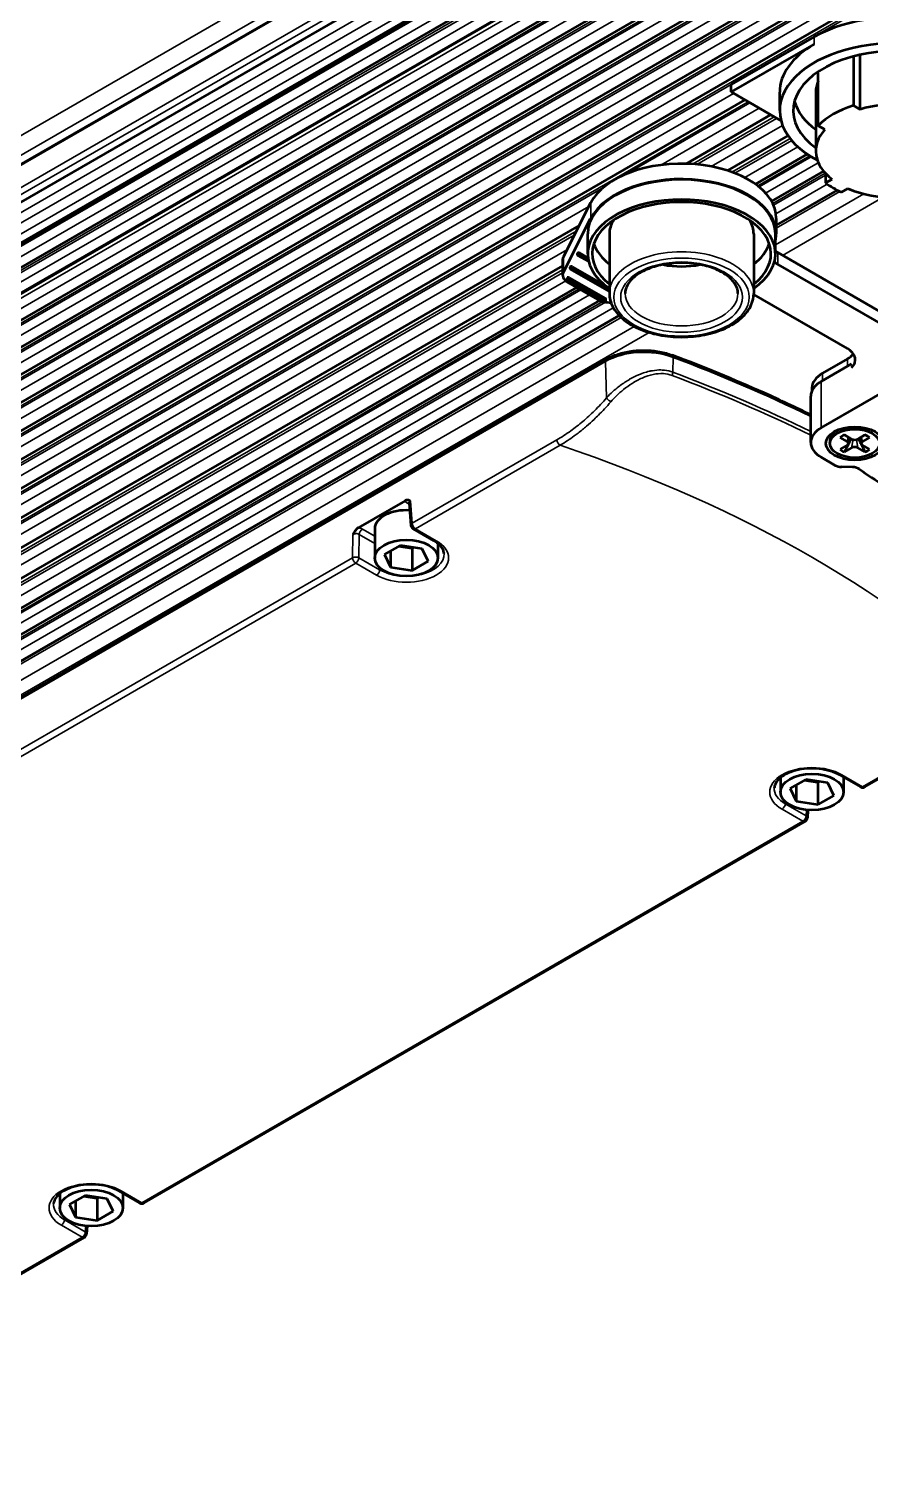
# Model space of a CAD drawing. Header units: millimetres. Extents: x 0 to 3000, y 0 to 3000.
# Drawn here: x 783.7 to 877, y 662 to 822 of the extents above; entities that cross this region are included whole.
import ezdxf

# ---------------------------------------------------------------- set-up
doc = ezdxf.new("R2010")
doc.units = ezdxf.units.MM
doc.layers.add('Visible (ANSI)', color=7, linetype='Continuous', lineweight=50)
doc.layers.add('Visible Narrow (ANSI)', color=7, linetype='Continuous', lineweight=35)

msp = doc.modelspace()

# ---------------------------------------------------------------- linework, layer by layer
at = {"layer": 'Visible (ANSI)'}
for p, q in [((1054.0235, 963.5751), (346.9168, 555.3268)), ((1053.3424, 958.9823), (346.5633, 550.9233)), ((1053.0309, 954.2989), (346.2936, 546.2639)), ((1052.9137, 951.4911), (346.1809, 543.4588)), ((1052.8443, 948.5341), (345.9653, 540.4174)), ((1052.8455, 948.6208), (346.1149, 540.5897)), ((1052.8285, 945.5993), (346.1933, 537.6233)), ((1052.8648, 942.6194), (346.2588, 534.6602)), ((1052.9531, 939.6247), (346.3639, 531.6753)), ((1053.0925, 936.6155), (346.5087, 528.6691)), ((1053.3085, 933.6072), (346.6931, 525.6426)), ((1053.6608, 930.6351), (492.1819, 606.4651)), ((1054.0178, 927.6239), (499.57, 607.5133)), ((870.7997, 821.1214), (861.5853, 815.8269)), ((870.7997, 820.3049), (861.5853, 815.0104)), ((875.8741, 813.0799), (875.8741, 819.1479)), ((875.1371, 818.9685), (875.1371, 813.5075)), ((871.2387, 811.2675), (871.2387, 817.2648)), ((861.5853, 815.0104), (861.5853, 815.8269)), ((861.5853, 815.0104), (867.1223, 811.7983)), ((866.97, 812.9438), (866.97, 814.985)), ((870.97, 814.985), (870.97, 808.4531)), ((863.0936, 814.1354), (504.4047, 607.0463)), ((875.1371, 813.5075), (875.8741, 813.0799)), ((865.9691, 812.4673), (856.5861, 807.05)), ((871.9758, 810.8399), (871.2387, 811.2675)), ((867.8917, 810.168), (861.1847, 806.2957)), ((870.0335, 808.1042), (864.285, 804.7853)), ((871.8359, 806.2292), (866.0616, 802.8954)), ((872.0559, 805.9788), (872.0559, 804.9238)), ((872.0559, 804.9238), (872.7709, 805.3347)), ((873.3246, 804.1388), (866.5912, 800.2513)), ((874.5344, 804.3116), (873.8194, 803.9008)), ((846.0125, 802.7032), (842.9871, 796.7549)), ((844.7467, 800.2145), (531.317, 619.2558)), ((842.9871, 795.0402), (846.0125, 800.9886)), ((866.5912, 800.9945), (866.5912, 799.2799)), ((845.6812, 797.0754), (845.6812, 799.2799)), ((848.0912, 799.2799), (848.0912, 792.6663)), ((864.0912, 799.2799), (864.0912, 792.6663)), ((866.5012, 797.0754), (866.5012, 799.2799)), ((844.5579, 796.9488), (844.5579, 797.1121)), ((844.5856, 797.1657), (844.5856, 797.0024)), ((845.7935, 796.1948), (844.6077, 796.8794)), ((844.7987, 797.1529), (845.7102, 796.6266)), ((844.7987, 796.9896), (845.7382, 796.4472)), ((866.7638, 797.2005), (878.7186, 790.2984)), ((842.9061, 795.7425), (535.9156, 618.5015)), ((842.9061, 796.4295), (842.9061, 794.7149)), ((843.7377, 795.422), (843.7377, 795.5853)), ((843.7653, 795.6389), (843.7653, 795.4756)), ((848.0912, 792.8678), (843.7875, 795.3526)), ((843.9784, 795.6261), (847.9275, 793.3461)), ((843.9784, 795.4628), (848.0912, 793.0883)), ((866.7638, 795.8941), (878.7186, 788.992)), ((843.3983, 794.2054), (843.3983, 794.3687)), ((843.4259, 794.4223), (843.4259, 794.259)), ((847.4574, 791.8212), (843.4481, 794.136)), ((843.4919, 793.8984), (846.7634, 792.0096)), ((843.639, 794.4095), (847.6483, 792.0947)), ((843.639, 794.2462), (847.6483, 791.9314)), ((844.4601, 793.3394), (539.0159, 616.9911)), ((847.0026, 791.8917), (540.7925, 615.1012)), ((847.6981, 791.862), (847.6981, 792.0253)), ((874.4759, 786.5426), (864.0885, 792.5397)), ((824.1219, 790.9661), (824.1218, 790.9661)), ((824.9702, 791.4559), (824.9701, 791.4559)), ((849.1876, 790.2033), (541.322, 612.4571)), ((822.2347, 789.8766), (822.2348, 789.8766)), ((822.7864, 790.1952), (822.7864, 790.1951)), ((871.5768, 777.7652), (885.7189, 785.9302)), ((557.5483, 617.8035), (847.7698, 785.3629)), ((871.5768, 782.9091), (874.9484, 784.8557)), ((874.4759, 785.3995), (871.7182, 783.8073)), ((870.4052, 776.1322), (870.4052, 781.2762)), ((870.5466, 782.1743), (870.5466, 781.8848)), ((873.4601, 777.5462), (873.3446, 777.4794)), ((872.5391, 776.3568), (872.5391, 776.0302)), ((874.4406, 776.2343), (873.6658, 776.6816)), ((874.9355, 776.5201), (874.1607, 776.9674)), ((874.6677, 776.6747), (874.5883, 776.0108)), ((876.4175, 776.9674), (875.6427, 776.5201)), ((875.9105, 776.6747), (875.9899, 776.0108)), ((876.9124, 776.6816), (876.1376, 776.2343)), ((873.1378, 773.598), (871.5768, 774.4992)), ((874.4406, 775.826), (873.6658, 775.3787)), ((874.9355, 775.5403), (874.1607, 775.0929)), ((876.4175, 775.0929), (875.6427, 775.5403)), ((876.9124, 775.3787), (876.1376, 775.826)), ((875.0574, 773.4024), (873.8077, 773.4293)), ((825.4344, 769.6792), (820.2455, 766.6834)), ((826.0081, 769.6019), (826.0081, 769.6019)), ((825.9047, 769.422), (825.9047, 769.422)), ((825.9047, 769.422), (826.0938, 766.9437)), ((822.0795, 766.5996), (822.0795, 763.3336)), ((826.3423, 766.5487), (828.6417, 765.2212)), ((823.1647, 763.7072), (824.9324, 764.7278)), ((827.3473, 764.3543), (824.9324, 764.7278)), ((829.0795, 764.9227), (829.0795, 763.3336)), ((823.1647, 763.7072), (823.8117, 762.313)), ((823.8117, 764.0808), (823.8117, 762.313)), ((826.2265, 764.3889), (824.743, 764.6184)), ((826.416, 764.4983), (826.2265, 764.3889)), ((826.2265, 764.3889), (826.2265, 761.9394)), ((827.9943, 762.9601), (827.3473, 764.3543)), ((823.8117, 762.313), (826.2265, 761.9394)), ((827.9943, 762.9601), (826.2265, 761.9394)), ((876.413, 737.929), (892.4358, 747.1798)), ((873.6137, 739.2566), (875.913, 737.929)), ((867.0515, 738.9581), (867.0515, 737.369)), ((868.1367, 737.7426), (869.9044, 738.7632)), ((868.1367, 737.7426), (868.7837, 736.3484)), ((868.7837, 738.1162), (868.7837, 736.3484)), ((871.1985, 738.4243), (869.715, 738.6539)), ((872.3193, 738.3897), (869.9044, 738.7632)), ((871.388, 738.5337), (871.1985, 738.4243)), ((871.1985, 738.4243), (871.1985, 735.9749)), ((872.9663, 736.9955), (872.3193, 738.3897)), ((874.0515, 739.0038), (874.0515, 737.369)), ((868.7837, 736.3484), (871.1985, 735.9749)), ((872.9663, 736.9955), (871.1985, 735.9749)), ((870.1021, 735.365), (870.0373, 734.5001)), ((796.5099, 691.797), (869.7887, 734.1045)), ((787.1484, 692.8261), (787.1484, 691.237)), ((793.7106, 693.1245), (796.0099, 691.797)), ((794.1484, 692.8717), (794.1484, 691.237)), ((788.2336, 691.6106), (790.0014, 692.6312)), ((788.2336, 691.6106), (788.8807, 690.2164)), ((788.8807, 691.9841), (788.8807, 690.2164)), ((791.2955, 692.2923), (789.8119, 692.5218)), ((792.4162, 692.2576), (790.0014, 692.6312)), ((791.4849, 692.4017), (791.2955, 692.2923)), ((791.2955, 692.2923), (791.2955, 689.8428)), ((793.0632, 690.8634), (792.4162, 692.2576)), ((788.8807, 690.2164), (791.2955, 689.8428)), ((793.0632, 690.8634), (791.2955, 689.8428)), ((715.8998, 645.2567), (789.8856, 687.9724)), ((790.199, 689.233), (790.1342, 688.3681))]:
    msp.add_line(p, q, dxfattribs=at)
for centre, start, end in [((826.5923, 766.9817), 184.362977, 240), ((876.163, 738.3621), 240, 300), ((869.5387, 734.5375), 300, 355.712373), ((796.2599, 692.23), 240, 300), ((789.6356, 688.4054), 300, 355.712373)]:
    msp.add_arc(centre, 0.5, start, end, dxfattribs=at)
for centre, major_axis, ratio, start_param, end_param in [((879.97, 815.8015), (13, 0), 0.57735027, 0.03165627, 2.35380078), ((879.97, 812.9438), (-13, 0), 0.57735027, 2.31695303, 7.10782493), ((879.97, 814.985), (-13, 0), 0.57735027, 5.49539343, 6.28318531), ((879.97, 812.9438), (11.5, 0), 0.57735027, 5.61123441, 10.09672886), ((879.97, 814.985), (-9, 0), 0.57735027, 6.03823167, 6.28318531), ((879.97, 814.985), (-11.5, 0), 0.57735027, 0.15433078, 0.6719509), ((879.97, 808.4531), (10, 0), 0.57735027, 2.07521108, 2.63239048), ((879.97, 808.4531), (9, 0), 0.57735027, 0.92234379, 2.04327895), ((879.97, 808.4531), (-9, 0), 0.57735027, 5.80591527, 6.92685042), ((856.0912, 800.9945), (10.5, 0), 0.57735027, 0, 2.85597355), ((856.0912, 799.2799), (10.41, 0), 0.57735027, 0, 3.14159265), ((856.0912, 799.2799), (-10.5, 0), 0.57735027, 3.01056822, 5.99756621), ((879.97, 808.4531), (-10, 0), 0.57735027, 0.65767662, 0.90833228), ((856.0912, 797.0754), (-10.41, 0), 0.57735027, 2.44727711, 6.97750086), ((856.0912, 797.0754), (9.91, 0), 0.57735027, 5.65189285, 10.05607042), ((845.9442, 802.6704), (-2.15, 0), 0.57735027, 4.46185003, 4.46191176), ((879.97, 808.4531), (-9, 0), 0.57735027, 0.92234379, 2.21446144), ((845.9442, 802.6704), (-2.15, 0), 0.57735027, 0.25047695, 0.25053869), ((856.0912, 799.2799), (-8, 0), 0.57735027, 5.95610773, 6.28318531), ((856.0912, 799.2799), (8, 0), 0.57735027, 0, 0.32707758), ((844.9061, 796.4295), (-2, 0), 0.57735027, 5.99756621, 6.28318531), ((844.7279, 796.9488), (-0.17, 0), 0.57735027, 5.70515248, 7.06858347), ((844.7279, 797.1121), (-0.17, 0), 0.57735027, 5.70515239, 6.28318531), ((844.6784, 797.0835), (-0.17, 0), 0.57735027, 3.92699082, 5.29042189), ((844.6784, 796.9202), (0.17, 0), 0.57735027, 0.78539816, 2.14882902), ((856.0912, 799.2799), (-9.91, 0), 0.57735027, 0.19386478, 0.63129246), ((856.0912, 799.2799), (9.91, 0), 0.57735027, 5.65189285, 6.08932053), ((868.8851, 798.4253), (-3, 0), 0.57735027, 0.65236201, 0.78539816), ((843.9077, 795.422), (-0.17, 0), 0.57735027, 5.70515261, 7.06858347), ((843.9077, 795.5853), (-0.17, 0), 0.57735027, 5.70515239, 6.28318531), ((843.8582, 795.5567), (-0.17, 0), 0.57735027, 3.92699082, 5.29042189), ((843.8582, 795.3934), (0.17, 0), 0.57735027, 0.78539816, 2.14882915), ((856.0912, 799.2799), (-6.25, 0), 0.57735027, 1.23686612, 1.90472654), ((868.8851, 797.1189), (3, 0), 0.57735027, 3.72482231, 3.92699082), ((844.9061, 794.7149), (-2, 0), 0.57735027, 5.99756621, 7.06858347), ((843.5683, 794.2054), (-0.17, 0), 0.57735027, 5.70515248, 7.06858347), ((843.5683, 794.3687), (-0.17, 0), 0.57735027, 5.70515239, 6.28318531), ((843.5188, 794.3401), (-0.17, 0), 0.57735027, 3.92699082, 5.29042189), ((843.5188, 794.1768), (0.17, 0), 0.57735027, 0.78539816, 2.14882902), ((848.1776, 792.8261), (-2, 0), 0.57735027, 0.78539816, 1.61092742), ((847.5281, 792.0253), (0.17, 0), 0.57735027, 0, 0.78539816), ((847.5281, 791.862), (0.17, 0), 0.57735027, 5.7051484, 7.06858347), ((847.5776, 791.8906), (-0.17, 0), 0.57735027, 0.78539816, 2.14882523), ((872.3546, 785.3178), (3, 0), 0.57735027, 5.75670869, 7.06858347), ((872.3546, 786.6242), (3, 0), 0.57735027, 5.49778714, 5.89649668), ((874.4052, 781.2762), (-4, 0), 0.57735027, 5.49778714, 6.28318531), ((874.5466, 782.1743), (-4, 0), 0.57735027, 5.49778714, 6.28318531), ((874.4052, 776.1322), (-4, 0), 0.57735027, 5.49778714, 7.06858347), ((875.2891, 776.3568), (-2.75, 0), 0.57735027, 5.42335904, 6.28318531), ((875.2891, 776.0302), (-1.977, 0), 0.57735027, 5.31981181, 5.67576247), ((874.0438, 776.0302), (-0.5456, 0), 0.54502637, 2.38498604, 3.89819927), ((875.2891, 776.7491), (0.515, 0), 0.6115912, 3.95578237, 5.46899559), ((876.5344, 776.0302), (-0.5456, 0), 0.54502637, 5.52657869, 7.03979192), ((875.2891, 776.0302), (-1.977, 0), 0.57735027, 3.74901549, 4.10496615), ((875.2891, 776.0302), (1.977, 0), 0.57735027, 3.74901549, 4.10496615), ((875.2891, 775.3112), (0.515, 0), 0.6115912, 0.81418971, 2.32740294), ((875.2891, 776.0302), (1.977, 0), 0.57735027, 5.31981181, 5.67576247), ((873.8449, 774.0062), (-1, 0), 0.57735027, 0.78539816, 1.53362081), ((875.0202, 772.8255), (-1, 0), 0.57735027, 3.79583042, 4.67521347), ((895.8023, 782.0273), (-25.19, 0), 0.57735027, 0.65423777, 0.98535095), ((825.5795, 766.5996), (-3.5, 0), 0.57735027, 4.60150496, 6.28318531)]:
    msp.add_ellipse(centre, major_axis=major_axis, ratio=ratio, start_param=start_param, end_param=end_param, dxfattribs=at)
for centre, major_axis in [((875.2891, 776.0302), (3.2, 0)), ((875.2891, 776.0302), (2.75, 0)), ((825.5795, 763.3336), (-3.5, 0)), ((870.5515, 737.369), (-3.5, 0)), ((790.6484, 691.237), (-3.5, 0))]:
    msp.add_ellipse(centre, major_axis=major_axis, ratio=0.57735027, dxfattribs=at)
for points, knots in [([(862.3412, 792.6663), (862.3412, 793.0536), (862.2144, 793.4467), (861.7116, 794.1664), (861.3771, 794.4895), (860.541, 795.056), (860.0493, 795.3022), (858.945, 795.7005), (858.3324, 795.8524), (857.0466, 796.0424), (856.3734, 796.0797), (855.0391, 796.0338), (854.3782, 795.9504), (853.1414, 795.6733), (852.5654, 795.48), (851.5596, 795.0109), (851.1292, 794.7357), (850.4484, 794.1412), (850.1998, 793.823), (849.9066, 793.2246), (849.8412, 792.9447), (849.8412, 792.6663)], [2.35619449, 2.35619449, 2.35619449, 2.35619449, 2.73957721, 2.73957721, 3.0618655, 3.0618655, 3.36850827, 3.36850827, 3.67642502, 3.67642502, 3.9865043, 3.9865043, 4.29714971, 4.29714971, 4.60653811, 4.60653811, 4.91350239, 4.91350239, 5.22218854, 5.22218854, 5.49778714, 5.49778714, 5.49778714, 5.49778714]), ([(848.0912, 792.6663), (848.0912, 792.1717), (848.2158, 791.6788), (848.698, 790.7306), (849.0681, 790.279), (850.0317, 789.4482), (850.6404, 789.0757), (852.0221, 788.4645), (852.797, 788.2275), (854.4269, 787.9123), (855.2812, 787.8335), (856.9866, 787.839), (857.8374, 787.9229), (859.4559, 788.2469), (860.2232, 788.487), (861.6004, 789.1074), (862.2097, 789.4881), (863.1957, 790.3615), (863.5759, 790.8541), (863.995, 791.7973), (864.0912, 792.2313), (864.0912, 792.6663)], [5.49778714, 5.49778714, 5.49778714, 5.49778714, 5.78334054, 5.78334054, 6.08780994, 6.08780994, 6.41480833, 6.41480833, 6.74535992, 6.74535992, 7.07420152, 7.07420152, 7.40225632, 7.40225632, 7.73114731, 7.73114731, 8.06172631, 8.06172631, 8.38825995, 8.38825995, 8.6393798, 8.6393798, 8.6393798, 8.6393798]), ([(847.7698, 785.3629), (848.1559, 785.5858), (848.5878, 785.7744), (849.5149, 786.0758), (850.01, 786.1887), (851.0312, 786.3332), (851.5571, 786.3649), (852.6049, 786.3456), (853.1266, 786.2945), (854.1315, 786.1122), (854.6146, 785.981), (855.0625, 785.8127)], [4.71238898, 4.71238898, 4.71238898, 4.71238898, 4.98485809, 4.98485809, 5.25732721, 5.25732721, 5.52979632, 5.52979632, 5.80226543, 5.80226543, 6.07473455, 6.07473455, 6.07473455, 6.07473455]), ([(870.4052, 779.206), (868.7154, 780.0356), (866.9938, 780.8435), (861.9512, 783.1046), (858.554, 784.5007), (855.0625, 785.8127)], [6.363878294, 6.363878294, 6.363878294, 6.363878294, 6.408255762, 6.408255762, 6.491636066, 6.491636066, 6.491636066, 6.491636066]), ([(874.8785, 776.553), (874.8557, 776.5076), (874.8065, 776.4096), (874.7247, 776.2451), (874.6328, 776.0593), (874.5316, 775.8534), (874.4202, 775.6257), (874.2977, 775.3746), (874.2077, 775.1896), (874.1607, 775.0929)], [0.305053856, 0.305053856, 0.305053856, 0.305053856, 0.4, 0.5, 0.6, 0.7, 0.8, 0.9, 1, 1, 1, 1]), ([(875.6997, 776.553), (875.7226, 776.5075), (875.7718, 776.4093), (875.8538, 776.2446), (875.9456, 776.0587), (876.0469, 775.8528), (876.1583, 775.6252), (876.2807, 775.3743), (876.3706, 775.1895), (876.4175, 775.0929)], [0.304813129, 0.304813129, 0.304813129, 0.304813129, 0.4, 0.5, 0.6, 0.7, 0.8, 0.9, 1, 1, 1, 1]), ([(826.0516, 769.6278), (826.0213, 769.6452), (825.9918, 769.6621), (825.9622, 769.6772), (825.926, 769.6957), (825.8897, 769.7114), (825.8527, 769.7237), (825.8505, 769.7245), (825.8483, 769.7252), (825.846, 769.7259), (825.7961, 769.742), (825.7442, 769.7514), (825.692, 769.7515), (825.6761, 769.7516), (825.6601, 769.7508), (825.6443, 769.7492), (825.5839, 769.7433), (825.5246, 769.7256), (825.4644, 769.6954), (825.4544, 769.6904), (825.4444, 769.685), (825.4344, 769.6792)], [0, 0, 0, 0, 0.14969973, 0.14969973, 0.14969973, 0.33333333, 0.33333333, 0.33333333, 0.34425598, 0.34425598, 0.34425598, 0.59144679, 0.59144679, 0.59144679, 0.66666667, 0.66666667, 0.66666667, 0.95247243, 0.95247243, 0.95247243, 1, 1, 1, 1]), ([(825.9047, 769.422), (825.9028, 769.4462), (825.8945, 769.4679), (825.8884, 769.4789), (825.8874, 769.4803), (825.8874, 769.4803)], [0, 0, 0, 0, 0.0220422878, 0.0220422878, 0.0293510224, 0.0293510224, 0.0293510224, 0.0293510224]), ([(820.2455, 766.6834), (820.1915, 766.6522), (820.1383, 766.6107), (820.0343, 766.5115), (819.9844, 766.4541), (819.8332, 766.2559), (819.7465, 766.1032), (819.6616, 765.9502), (819.659, 765.9455), (819.6522, 765.9331)], [-0.0910845373, -0.0910845373, -0.0910845373, -0.0910845373, -0.0700217219, -0.0700217219, -0.0482590717, -0.0482590717, 0, 0, 0.0042565393, 0.0042565393, 0.0042565393, 0.0042565393]), ([(829.7614, 763.8101), (829.7555, 763.9019), (829.7378, 763.9943), (829.6762, 764.1826), (829.6321, 764.2785), (829.5146, 764.4726), (829.4411, 764.5706), (829.2634, 764.7648), (829.1592, 764.8609), (828.9216, 765.0468), (828.7882, 765.1366), (828.6417, 765.2212)], [5.534853527, 5.534853527, 5.534853527, 5.534853527, 5.684519883, 5.684519883, 5.834186239, 5.834186239, 5.983852595, 5.983852595, 6.133518951, 6.133518951, 6.283185307, 6.283185307, 6.283185307, 6.283185307]), ([(873.6137, 739.2566), (873.32, 739.4261), (872.9734, 739.5746), (872.2054, 739.8085), (871.7834, 739.8933), (870.9076, 739.9865), (870.4536, 739.9942), (869.5644, 739.9303), (869.1294, 739.8587), (868.3276, 739.6465), (867.9606, 739.5063), (867.3337, 739.1798), (867.073, 738.9942), (866.6724, 738.6054), (866.5349, 738.4035), (866.4049, 738.0859), (866.3772, 737.9651), (866.3696, 737.8455)], [0, 0, 0, 0, 0.29992657, 0.29992657, 0.60316154, 0.60316154, 0.90913317, 0.90913317, 1.21535799, 1.21535799, 1.51924837, 1.51924837, 1.81952208, 1.81952208, 2.12414881, 2.12414881, 2.31912811, 2.31912811, 2.31912811, 2.31912811]), ([(793.7106, 693.1245), (793.4169, 693.294), (793.0703, 693.4425), (792.3024, 693.6764), (791.8804, 693.7613), (791.0045, 693.8544), (790.5505, 693.8621), (789.6613, 693.7983), (789.2263, 693.7267), (788.4246, 693.5144), (788.0576, 693.3742), (787.4306, 693.0478), (787.1699, 692.8621), (786.7693, 692.4733), (786.6318, 692.2714), (786.5019, 691.9538), (786.4742, 691.833), (786.4665, 691.7134)], [0, 0, 0, 0, 0.29992657, 0.29992657, 0.60316154, 0.60316154, 0.90913317, 0.90913317, 1.21535799, 1.21535799, 1.51924837, 1.51924837, 1.81952208, 1.81952208, 2.12414881, 2.12414881, 2.31912811, 2.31912811, 2.31912811, 2.31912811])]:
    msp.add_open_spline(points, degree=3, knots=knots, dxfattribs=at)
at = {"layer": 'Visible Narrow (ANSI)'}
for p, q in [((345.9786, 557.9682), (1051.6712, 965.4)), ((346.8153, 555.1406), (1053.922, 963.3889)), ((1052.7139, 963.7976), (347.0214, 556.3658)), ((1053.5356, 960.7015), (346.6113, 552.5585)), ((1053.4167, 959.8507), (346.7814, 551.873)), ((1053.2474, 957.7684), (346.6102, 549.7913)), ((1053.1632, 956.5664), (346.6631, 548.6683)), ((1053.0847, 955.2933), (346.7163, 547.4713)), ((1053.01, 953.8778), (346.0826, 545.733)), ((1053.0175, 954.0303), (346.0947, 545.8883)), ((1052.9584, 952.7112), (346.416, 544.7888)), ((1052.8953, 950.8947), (345.977, 542.7552)), ((1052.9037, 951.176), (345.979, 543.0329)), ((1052.8687, 949.8644), (346.296, 541.9245)), ((1052.8376, 948.0136), (345.9661, 539.9012)), ((1052.829, 946.8831), (346.3332, 538.9876)), ((1052.83, 945.2597), (345.9923, 537.1666)), ((1052.8313, 945.0405), (345.9946, 536.9483)), ((1052.8426, 943.9149), (346.3715, 536.0336)), ((1052.8724, 942.2743), (346.0585, 534.1947)), ((1052.8776, 942.0526), (346.0628, 533.9731)), ((1052.9083, 940.9314), (346.4496, 533.0572)), ((1052.9672, 939.2632), (346.163, 531.1896)), ((1052.9762, 939.0403), (346.1724, 530.967)), ((1053.0253, 937.9329), (346.5674, 530.0592)), ((1053.1131, 936.2446), (346.3084, 528.1707)), ((1053.126, 936.0202), (346.3208, 527.946)), ((1053.1929, 934.9197), (346.7249, 527.0402)), ((1053.3524, 933.2365), (346.4936, 525.1313)), ((1053.3786, 933.016), (346.5089, 524.9047)), ((1053.5053, 931.947), (346.9221, 524.001)), ((1053.7063, 930.2518), (493.5255, 606.8312)), ((1053.7328, 930.0279), (494.2018, 606.9825)), ((1053.8599, 928.9562), (496.89, 607.3895)), ((1054.0648, 927.2278), (500.2819, 607.501)), ((1054.0917, 927.0005), (500.6764, 607.486)), ((870.7997, 820.3049), (870.7997, 821.1214)), ((861.8454, 814.8595), (502.4257, 607.3484)), ((863.4713, 813.9163), (504.9623, 606.9311)), ((863.6715, 813.8002), (850.147, 805.9918)), ((864.6936, 813.2073), (853.7839, 806.9086)), ((866.359, 812.2411), (857.3086, 807.0158)), ((866.6293, 812.0843), (857.7839, 806.9774)), ((867.2814, 811.3109), (859.3834, 806.751)), ((868.1261, 809.8496), (861.6785, 806.1272)), ((862.0114, 806.0012), (868.3027, 809.6335)), ((868.9973, 808.9189), (863.0948, 805.5111)), ((870.2991, 807.9281), (864.5333, 804.5992)), ((864.6782, 804.4832), (870.4643, 807.8238)), ((871.2531, 807.1601), (865.4108, 803.7871)), ((872.0269, 806.01), (866.1954, 802.6432)), ((866.2804, 802.4584), (872.0559, 805.7929)), ((872.248, 804.7847), (866.5549, 801.4978)), ((847.4357, 804.4264), (524.8776, 618.1974)), ((866.5012, 798.0638), (876.2849, 803.7124)), ((873.6324, 803.9871), (866.5912, 799.9218)), ((878.4531, 803.3312), (867.2991, 796.8915)), ((845.8098, 802.3047), (528.5148, 619.1143)), ((846.0165, 802.4241), (846.0125, 802.4217)), ((846.0149, 800.9882), (846.0152, 802.7027)), ((844.4218, 799.5756), (532.0395, 619.2216)), ((844.1966, 799.1328), (532.5147, 619.1832)), ((843.3685, 797.5048), (534.1143, 618.9568)), ((842.9871, 796.7549), (842.9871, 795.0402)), ((844.7987, 797.1529), (844.7987, 796.9896)), ((866.7638, 797.2005), (866.7638, 795.8941)), ((842.9061, 795.2889), (536.4094, 618.3329)), ((843.9784, 795.6261), (843.9784, 795.4628)), ((536.7423, 618.207), (842.9061, 794.9708)), ((843.2597, 794.0593), (537.8257, 617.7169)), ((843.639, 794.4095), (843.639, 794.2462)), ((844.7454, 793.1747), (539.2642, 616.805)), ((539.4091, 616.689), (844.9183, 793.0748)), ((845.8875, 792.5153), (540.1417, 615.9928)), ((847.6483, 791.9314), (847.6483, 792.0947)), ((847.3645, 791.7711), (540.9263, 614.849)), ((541.0113, 614.6642), (847.6638, 791.7101)), ((848.5209, 791.0858), (541.2858, 613.7036)), ((541.0752, 610.179), (850.8254, 789.0134)), ((849.4001, 789.9965), (541.322, 612.1276)), ((852.4938, 788.3437), (542.03, 609.0973)), ((855.1592, 785.5722), (855.1218, 783.9346)), ((847.6664, 785.1196), (557.445, 617.5602)), ((847.786, 781.0963), (847.6664, 785.1196)), ((874.4759, 784.583), (874.4759, 785.3995)), ((871.5768, 782.9091), (871.5768, 777.7652)), ((871.7182, 783.8073), (871.7182, 782.9908)), ((826.239, 767.1714), (842.2618, 776.4222)), ((874.5593, 776.7373), (874.4406, 776.2343)), ((875.1052, 776.4549), (874.9355, 775.5403)), ((875.6427, 775.5403), (875.473, 776.4549)), ((876.1376, 776.2343), (876.0189, 776.7373)), ((842.6151, 775.8242), (826.5923, 766.5734)), ((826.239, 767.1714), (826.0516, 769.6278)), ((825.9152, 769.2844), (825.6977, 769.41)), ((820.7119, 766.5314), (822.0795, 765.7418)), ((826.5923, 766.5734), (828.8917, 765.2459)), ((819.6522, 765.9331), (819.6146, 763.3469)), ((820.3211, 763.3422), (820.3588, 765.9407)), ((822.0795, 764.9472), (820.3588, 765.9407)), ((746.3359, 721.0394), (819.6146, 763.3469)), ((820.3213, 763.345), (822.6204, 762.0121)), ((820.8085, 763.0626), (820.8085, 763.0626)), ((819.968, 762.7489), (746.697, 720.4425)), ((822.2673, 761.4214), (819.968, 762.7489)), ((822.6204, 762.0121), (822.6307, 762.2451)), ((876.163, 737.9538), (892.1858, 747.2046)), ((873.8637, 739.2813), (876.163, 737.9538)), ((867.6027, 736.2805), (867.5924, 736.0475)), ((867.5924, 736.0475), (869.8917, 734.72)), ((869.5387, 734.1292), (867.2393, 735.4568)), ((869.9412, 735.3793), (869.8917, 734.72)), ((796.2599, 691.8217), (869.5387, 734.1292)), ((793.9606, 693.1493), (796.2599, 691.8217)), ((787.6996, 690.1485), (787.6893, 689.9154)), ((787.6893, 689.9154), (789.9887, 688.5879)), ((715.6513, 645.2861), (789.6356, 687.9972)), ((789.6356, 687.9972), (787.3363, 689.3247)), ((790.0381, 689.2472), (789.9887, 688.5879))]:
    msp.add_line(p, q, dxfattribs=at)
for centre, major_axis, ratio, start_param, end_param in [((856.0912, 792.6663), (-8, 0), 0.57735027, 3.14159265, 6.28318531), ((856.0912, 792.6663), (-6.25, 0), 0.57735027, 0, 3.14159265), ((851.8963, 782.6775), (-5.9819, 0), 0.57735027, 4.13544158, 5.49778714), ((854.8867, 785.3446), (0.1759, 0.468), 0.44537276, 5.37829025, 6.28318531), ((773.3489, 712.9966), (-149.9819, 0), 0.57735027, 4.00858803, 4.13544158), ((848.0198, 784.9299), (-0.25, 0.433), 0.57735027, 0, 0.82030475), ((854.8492, 783.707), (-0.1759, -0.468), 0.44537275, 1.4456092, 2.23671556), ((773.3489, 711.3922), (149.9133, 0), 0.57735027, 0.8666068, 0.99384893), ((773.3489, 711.1063), (149.7526, 0), 0.57735027, 0.86569465, 0.99384893), ((842.6151, 776.2325), (-0.25, 0.433), 0.57735027, 0.82029248, 2.35620354), ((773.3489, 707.2137), (137.5501, 0), 0.57735027, 0.52772728, 1.04306892), ((825.6977, 769.0017), (0.25, 0.433), 0.57735027, 0.17947826, 0.7853962), ((820.7119, 766.1231), (-0.25, -0.433), 0.57735027, 3.92699082, 5.44542808), ((826.5923, 766.9817), (-0.4986, -0.038), 0.58628494, 5.45438081, 6.28318531), ((826.5923, 766.9817), (0.25, -0.433), 0.57735027, 3.9618974, 5.49778714), ((826.5923, 766.9817), (-0.25, -0.433), 0.57735027, 0, 0.78539816), ((825.5795, 763.3336), (4.6841, 0), 0.57735027, 3.92699082, 7.06858347), ((828.8917, 765.6542), (-0.25, -0.433), 0.57735027, 0, 0.78539816), ((819.968, 763.1571), (0.4999, -0.0073), 0.52588929, 0.79432256, 2.36329239), ((819.968, 763.1571), (-0.25, 0.433), 0.57735027, 0.82030475, 2.35619449), ((819.968, 763.1571), (-0.25, -0.433), 0.57735027, 0.78539816, 2.30383461), ((825.5795, 763.7205), (4.1848, 0), 0.57735027, 3.92699082, 6.32025169), ((822.2673, 761.8296), (0.25, 0.433), 0.57735027, 3.92699082, 5.44542727), ((870.5515, 737.369), (-4.6841, 0), 0.57735027, 3.92699082, 7.06858347), ((873.8637, 739.6896), (-0.25, -0.433), 0.57735027, 0, 0.78539816), ((870.5515, 737.7559), (-4.1848, 0), 0.57735027, 6.24611892, 7.06858347), ((876.163, 738.3621), (-0.25, -0.433), 0.57735027, 0, 0.78539816), ((876.163, 738.3621), (0.25, -0.433), 0.57735027, 5.49778714, 6.28318531), ((867.2393, 735.865), (-0.25, -0.433), 0.57735027, 0.78539816, 2.30383461), ((869.5387, 734.5375), (0.25, 0.433), 0.57735027, 3.92699082, 5.44542727), ((869.5387, 734.5375), (0.4986, -0.0374), 0.5661326, 0, 0.82728595), ((869.5387, 734.5375), (0.25, -0.433), 0.57735027, 5.49778714, 6.28318531), ((790.6484, 691.237), (-4.6841, 0), 0.57735027, 3.92699082, 7.06858347), ((793.9606, 693.5575), (-0.25, -0.433), 0.57735027, 0, 0.78539816), ((790.6484, 691.6239), (-4.1848, 0), 0.57735027, 6.24611892, 7.06858347), ((796.2599, 692.23), (-0.25, -0.433), 0.57735027, 0, 0.78539816), ((796.2599, 692.23), (0.25, -0.433), 0.57735027, 5.49778714, 6.28318531), ((787.3363, 689.733), (-0.25, -0.433), 0.57735027, 0.78539816, 2.30383461), ((789.6356, 688.4054), (0.25, 0.433), 0.57735027, 3.92699082, 5.44542727), ((789.6356, 688.4054), (0.25, -0.433), 0.57735027, 5.49778714, 6.28318531), ((789.6356, 688.4054), (0.4986, -0.0374), 0.5661326, 0, 0.82728595)]:
    msp.add_ellipse(centre, major_axis=major_axis, ratio=ratio, start_param=start_param, end_param=end_param, dxfattribs=at)
for major_axis in [(-7.5, 0), (6.75, 0)]:
    msp.add_ellipse((856.0912, 792.258), major_axis=major_axis, ratio=0.57735027, dxfattribs=at)
for points, knots in [([(847.7861, 781.0963), (847.9974, 781.3347), (848.223, 781.5607), (848.4576, 781.7741), (848.6759, 781.9727), (848.9021, 782.1602), (849.1321, 782.3372), (849.1872, 782.3796), (849.2426, 782.4214), (849.2981, 782.4626), (849.6314, 782.7098), (849.9718, 782.9353), (850.3205, 783.1378), (850.3251, 783.1405), (850.3297, 783.1431), (850.3343, 783.1458), (850.4259, 783.1989), (850.5182, 783.2503), (850.6111, 783.3001), (850.9145, 783.4628), (851.2238, 783.6073), (851.5393, 783.7306), (851.754, 783.8146), (851.9716, 783.8887), (852.1917, 783.951), (852.2977, 783.981), (852.4043, 784.0085), (852.511, 784.033), (852.6258, 784.0594), (852.7406, 784.0825), (852.8549, 784.102), (853.1781, 784.157), (853.4963, 784.1825), (853.7925, 784.179), (853.8891, 784.1779), (853.9835, 784.1737), (854.0757, 784.1664), (854.1132, 784.1635), (854.1504, 784.16), (854.1872, 784.1561), (854.5269, 784.1199), (854.8371, 784.0441), (855.1218, 783.9346)], [0.000000001, 0.000000001, 0.000000001, 0.000000001, 0.10361292, 0.10361292, 0.10361292, 0.2, 0.2, 0.2, 0.223105463, 0.223105463, 0.223105463, 0.361741916, 0.361741916, 0.361741916, 0.363569588, 0.363569588, 0.363569588, 0.4, 0.4, 0.4, 0.518988499, 0.518988499, 0.518988499, 0.6, 0.6, 0.6, 0.63904233, 0.63904233, 0.63904233, 0.681074683, 0.681074683, 0.681074683, 0.8, 0.8, 0.8, 0.838787103, 0.838787103, 0.838787103, 0.854553109, 0.854553109, 0.854553109, 0.999999932, 0.999999932, 0.999999932, 0.999999932]), ([(848.2518, 780.6474), (848.4478, 780.8753), (848.6578, 781.0981), (848.8789, 781.3134), (849.1253, 781.5533), (849.3855, 781.7841), (849.657, 782.0024), (849.9598, 782.2459), (850.2767, 782.4739), (850.6046, 782.6814), (850.9684, 782.9117), (851.3458, 783.1166), (851.7328, 783.2863), (852.13, 783.4605), (852.5373, 783.5977), (852.9469, 783.6826), (853.3242, 783.7607), (853.7035, 783.7945), (854.0727, 783.7718), (854.4061, 783.7512), (854.7312, 783.6847), (855.0341, 783.5709)], [0, 0, 0, 0, 0.11587193, 0.11587193, 0.11587193, 0.24498065, 0.24498065, 0.24498065, 0.3889594, 0.3889594, 0.3889594, 0.54870994, 0.54870994, 0.54870994, 0.71264846, 0.71264846, 0.71264846, 0.86366528, 0.86366528, 0.86366528, 1, 1, 1, 1]), ([(847.7861, 781.0963), (847.3488, 780.5927), (846.8983, 780.1116), (846.4379, 779.657), (846.0172, 779.2415), (845.5882, 778.848), (845.1532, 778.4782), (844.709, 778.1006), (844.2587, 777.7476), (843.8046, 777.4211), (843.2937, 777.0539), (842.7781, 776.7203), (842.2618, 776.4222)], [0, 0, 0, 0, 0.25664222, 0.25664222, 0.25664222, 0.49116392, 0.49116392, 0.49116392, 0.73063617, 0.73063617, 0.73063617, 1, 1, 1, 1]), ([(847.7861, 781.0963), (847.7916, 781.0864), (847.8123, 781.0522), (847.858, 780.99), (847.9264, 780.9126), (847.9971, 780.8426), (848.0733, 780.7752), (848.1611, 780.7065), (848.222, 780.6656), (848.2518, 780.6474)], [0, 0, 0, 0, 0.06606989, 0.22170758, 0.37734527, 0.53298297, 0.68862066, 0.84425835, 1, 1, 1, 1]), ([(842.6151, 775.8242), (843.1597, 776.143), (843.6907, 776.4943), (844.1885, 776.8565), (844.3395, 776.9665), (844.4876, 777.0774), (844.6321, 777.1885), (844.9558, 777.4375), (845.2615, 777.6869), (845.5646, 777.9475), (845.8425, 778.1864), (846.1181, 778.4347), (846.4026, 778.7041), (846.558, 778.8511), (846.7158, 779.0044), (846.8754, 779.1636), (847.3271, 779.6142), (847.7925, 780.113), (848.2518, 780.6474)], [0.000000031, 0.000000031, 0.000000031, 0.000000031, 0.255714037, 0.255714037, 0.255714037, 0.333333333, 0.333333333, 0.333333333, 0.50722882, 0.50722882, 0.50722882, 0.666666667, 0.666666667, 0.666666667, 0.753700779, 0.753700779, 0.753700779, 1, 1, 1, 1]), ([(825.4344, 769.6792), (825.449, 769.6451), (825.4883, 769.5796), (825.5779, 769.488), (825.6546, 769.4348), (825.6977, 769.41)], [0, 0, 0, 0, 0.333333333, 0.666666667, 0.999980285, 0.999980285, 0.999980285, 0.999980285]), ([(825.9047, 769.422), (825.9044, 769.4262), (825.9042, 769.4304), (825.9042, 769.4345), (825.9043, 769.5085), (825.9587, 769.5799), (826.0516, 769.6278)], [0.471877931, 0.471877931, 0.471877931, 0.471877931, 0.5, 0.5, 0.5, 1, 1, 1, 1]), ([(819.6522, 765.9331), (819.7446, 765.9922), (819.8747, 766.0276), (820.0052, 766.0291), (820.1357, 766.0305), (820.2665, 765.9978), (820.3588, 765.9407)], [0, 0, 0, 0, 0.5, 0.5, 0.5, 1, 1, 1, 1])]:
    msp.add_open_spline(points, degree=3, knots=knots, dxfattribs=at)
msp.add_open_spline([(820.7119, 766.5314), (820.6688, 766.5562), (820.5767, 766.6006), (820.418, 766.6523), (820.3046, 766.675), (820.2455, 766.6834)], degree=3, dxfattribs=at)

doc.saveas('drawing.dxf')
